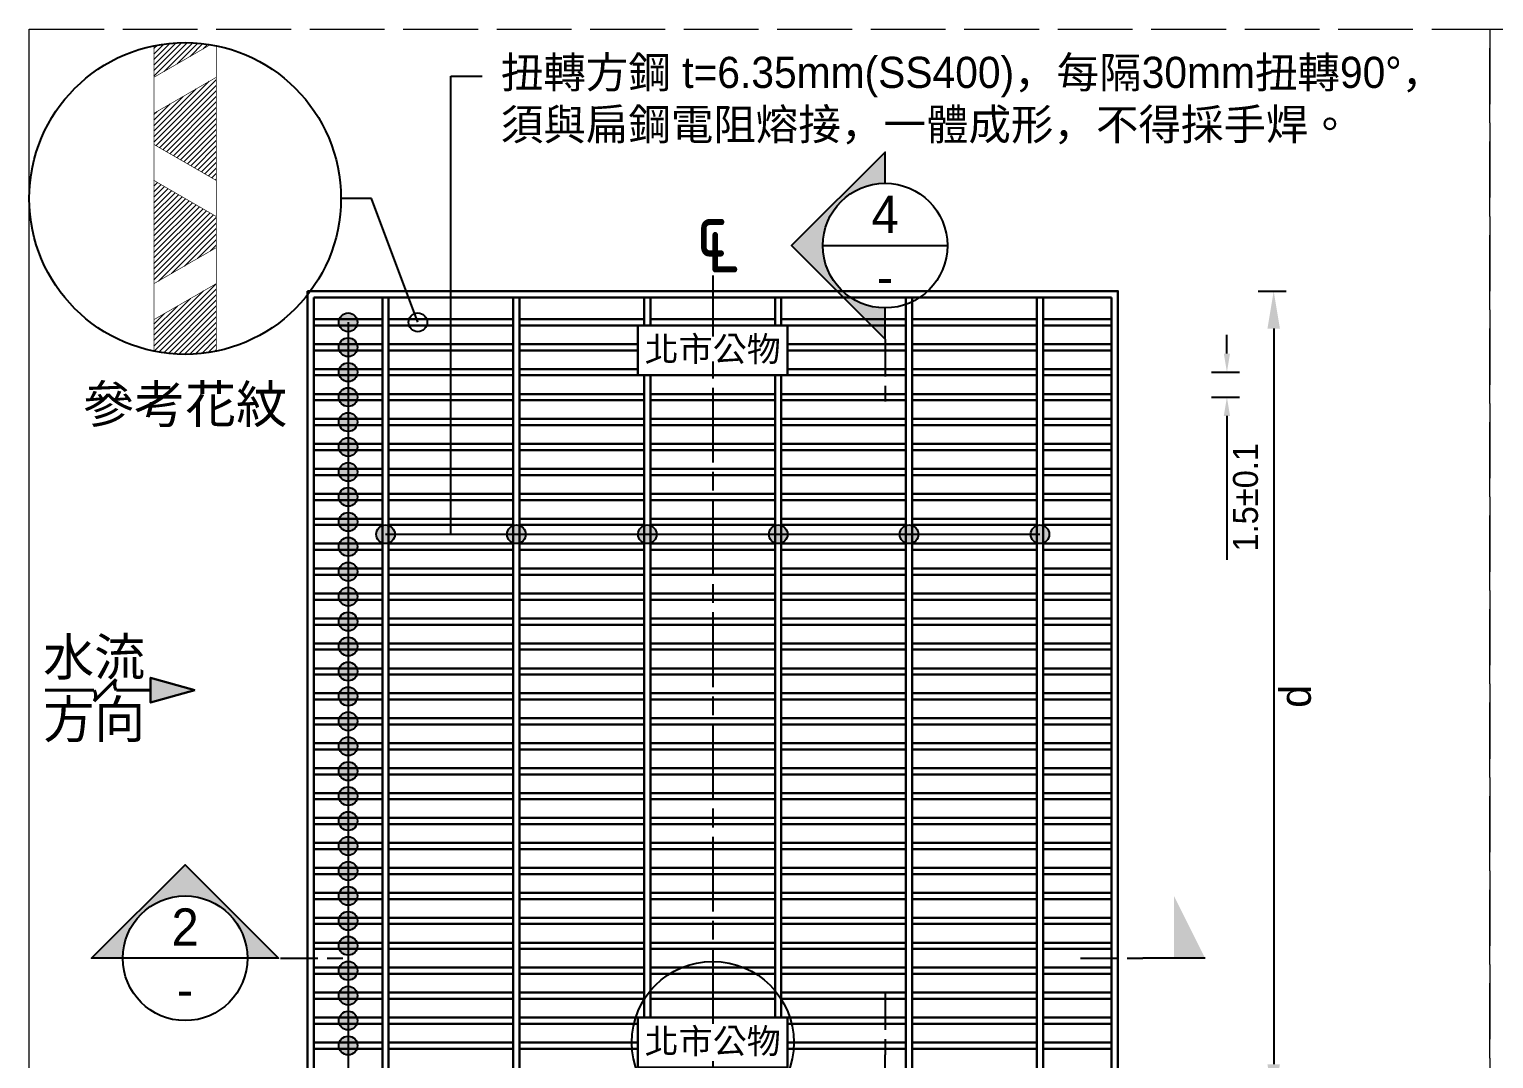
# Model space of a CAD drawing. Extents: x -2640 to 1802, y -2159 to 447.
# Drawn here: x -1710 to -1475, y -1379.1 to -1214 of the extents above; entities that cross this region are included whole.
import ezdxf
from ezdxf import colors
from ezdxf.entities.mleader import LeaderData, LeaderLine
from ezdxf.math import Vec2, Vec3

# ---------------------------------------------------------------- set-up
doc = ezdxf.new("R2010")
doc.units = 0
doc.header["$MEASUREMENT"] = 0
doc.linetypes.add('ACAD_ISO02W100', pattern=[15, 12, -3])
doc.linetypes.add('ACAD_ISO08W100', pattern=[36, 24, -3, 6, -3])
doc.layers.add('一、4.基本-隱藏', color=9, linetype='ACAD_ISO02W100', lineweight=20, plot=False)
doc.layers.add('三、3.文字-註解文字', color=2, linetype='Continuous')
for name, color, linetype, lineweight in [('二、1.繪圖-既有設施', 8, 'Continuous', 20), ('二、2.繪圖-施作項目', 181, 'Continuous', 30), ('二、6.繪圖-其他施作項目', 35, 'Continuous', 30)]:
    doc.layers.add(name, color=color, linetype=linetype, lineweight=lineweight)
doc.styles.add('既有名稱', font='kaiu.ttf', dxfattribs={"height": 4})
doc.styles.add('次圖名(詳圖)', font='MS PGothic.ttf', dxfattribs={"height": 6})
doc.styles.add('註解文字', font='MS PGothic.ttf', dxfattribs={"height": 4})
doc.styles.add('註解文字(詳圖)', font='MS PGothic.ttf', dxfattribs={"height": 5})
doc.dimstyles.new('註解文字', dxfattribs={"dimtxt": 4, "dimasz": 3, "dimexe": 2, "dimexo": 5, "dimgap": 1, "dimtad": 2, "dimzin": 0, "dimdsep": 46, "dimtxsty": '註解文字', "dimcen": 0.1, "dimclrd": 144, "dimclre": 144, "dimclrt": 256, "dimadec": 0, "dimazin": 0, "dimtfac": 1, "dimtofl": 0, "dimtmove": 0, "dimatfit": 3, "dimfxlon": 1, "dimtolj": 1, "dimtzin": 0, "dimlwd": -1, "dimlwe": -1, "dimarcsym": 1})
doc.dimstyles.new('註解文字(詳圖)', dxfattribs={"dimtxt": 5, "dimasz": 6, "dimexe": 2, "dimexo": 5, "dimgap": 1, "dimtad": 2, "dimzin": 0, "dimdsep": 46, "dimtxsty": '註解文字(詳圖)', "dimcen": 0.1, "dimclrd": 144, "dimclre": 144, "dimclrt": 256, "dimadec": 0, "dimazin": 0, "dimtfac": 1, "dimtofl": 0, "dimtmove": 0, "dimatfit": 3, "dimfxlon": 1, "dimtolj": 1, "dimtzin": 0, "dimlwd": -1, "dimlwe": -1, "dimarcsym": 1})

# ---------------------------------------------------------------- blocks, each defined once
blk = doc.blocks.new('_None')
blk = doc.blocks.new('*D153')
at = {"layer": 'Defpoints', "color": 0, "transparency": 16777216}
for p in [(-1535.35, -1256), (-1535.35, -1386), (-1510.35, -1386)]:
    blk.add_point(p, dxfattribs=at)
at = {"layer": '三、3.文字-註解文字', "color": 144, "transparency": 16777216}
for p, q in [((-1512.85, -1256), (-1508.35, -1256)), ((-1510.35, -1262), (-1510.35, -1380)), ((-1512.85, -1386), (-1508.35, -1386))]:
    blk.add_line(p, q, dxfattribs=at)
for points in [[(-1511.35, -1262), (-1509.35, -1262), (-1510.35, -1256)], [(-1511.35, -1380), (-1509.35, -1380), (-1510.35, -1386)]]:
    blk.add_solid(points, dxfattribs=at)
at = {"layer": '三、3.文字-註解文字', "transparency": 16777216, "insert": (-1506.85, -1321), "char_height": 5, "attachment_point": 5, "rotation": 90, "style": '註解文字(詳圖)'}
blk.add_mtext('\\A1;d', dxfattribs=at)
blk = doc.blocks.new('*D154')
at = {"layer": 'Defpoints', "color": 0, "transparency": 16777216}
for p in [(-1536.35, -1269), (-1536.35, -1273), (-1517.85, -1273)]:
    blk.add_point(p, dxfattribs=at)
at = {"layer": '三、3.文字-註解文字', "color": 144, "transparency": 16777216}
for p, q in [((-1517.85, -1266), (-1517.85, -1263)), ((-1520.35, -1269), (-1515.85, -1269)), ((-1520.35, -1273), (-1515.85, -1273)), ((-1517.85, -1276), (-1517.85, -1299.11))]:
    blk.add_line(p, q, dxfattribs=at)
for points in [[(-1518.35, -1266), (-1517.35, -1266), (-1517.85, -1269)], [(-1518.35, -1276), (-1517.35, -1276), (-1517.85, -1273)]]:
    blk.add_solid(points, dxfattribs=at)
at = {"layer": '三、3.文字-註解文字', "transparency": 16777216, "insert": (-1514.85, -1289.06), "char_height": 4, "attachment_point": 5, "rotation": 90, "style": '註解文字'}
blk.add_mtext('\\A1;1.5{\\fMS PGothic|b0|i0|c128|p34;%%P0.}1', dxfattribs=at)
blk = doc.blocks.new('_Small')
at = {"color": 0, "linetype": 'ByBlock', "lineweight": -2}
blk.add_circle((0, 0), 0.25, dxfattribs=at)
blk = doc.blocks.new('車行方向')
at = {"layer": '二、6.繪圖-其他施作項目', "ltscale": 0.1}
h = blk.add_hatch(color=256, dxfattribs=at)
h.dxf.hatch_style = 1
h.paths.add_polyline_path([(122.72, 334.65), (115.6, 332.66), (122.72, 330.66), (122.72, 332.65)])
for points in [[(115.6, 332.66), (122.72, 334.65), (122.72, 332.65), (122.72, 332.65)], [(115.6, 332.66), (122.72, 330.66), (122.72, 332.65), (122.72, 332.65)]]:
    blk.add_lwpolyline(points, dxfattribs=at)
at = {"layer": '二、6.繪圖-其他施作項目', "ltscale": 0.1, "const_width": 0.5}
blk.add_lwpolyline([(128.24, 332.65, 0.282843), (128.24, 334.42), (131.78, 330.88, -0.282843), (131.78, 332.65)], format="xyb", dxfattribs=at)
for points in [[(122.72, 332.65), (128.24, 332.65)], [(131.78, 332.65), (139.68, 332.65)]]:
    blk.add_lwpolyline(points, dxfattribs=at)

msp = doc.modelspace()

# ---------------------------------------------------------------- hatches: boundary and pattern name
at = {"layer": '三、3.文字-註解文字'}
h = msp.add_hatch(color=256, dxfattribs=at)
h.dxf.hatch_style = 1
h.paths.add_polyline_path([(-1572.693, -1233.693), (-1587.693, -1248.693), (-1572.693, -1263.693), (-1572.693, -1258.693, -0.4142136), (-1582.693, -1248.693, -0.4142136), (-1572.693, -1238.693)])
h = msp.add_hatch(color=144, dxfattribs=at)
h.dxf.hatch_style = 1
h.paths.add_polyline_path([(-1657.347, -1261, 1), (-1660.347, -1261, 1)])
h = msp.add_hatch(color=144, dxfattribs=at)
h.dxf.hatch_style = 1
h.paths.add_polyline_path([(-1657.347, -1265, 1), (-1660.347, -1265, 1)])
h = msp.add_hatch(color=144, dxfattribs=at)
h.dxf.hatch_style = 1
h.paths.add_polyline_path([(-1657.347, -1269, 1), (-1660.347, -1269, 1)])
h = msp.add_hatch(color=144, dxfattribs=at)
h.dxf.hatch_style = 1
h.paths.add_polyline_path([(-1657.347, -1273, 1), (-1660.347, -1273, 1)])
h = msp.add_hatch(color=144, dxfattribs=at)
h.dxf.hatch_style = 1
h.paths.add_polyline_path([(-1657.347, -1277, 1), (-1660.347, -1277, 1)])
h = msp.add_hatch(color=144, dxfattribs=at)
h.dxf.hatch_style = 1
h.paths.add_polyline_path([(-1657.347, -1281, 1), (-1660.347, -1281, 1)])
h = msp.add_hatch(color=144, dxfattribs=at)
h.dxf.hatch_style = 1
h.paths.add_polyline_path([(-1657.347, -1285, 1), (-1660.347, -1285, 1)])
h = msp.add_hatch(color=144, dxfattribs=at)
h.dxf.hatch_style = 1
h.paths.add_polyline_path([(-1657.347, -1289, 1), (-1660.347, -1289, 1)])
h = msp.add_hatch(color=144, dxfattribs=at)
h.dxf.hatch_style = 1
h.paths.add_polyline_path([(-1657.347, -1293, 1), (-1660.347, -1293, 1)])
h = msp.add_hatch(color=144, dxfattribs=at)
h.dxf.hatch_style = 1
h.paths.add_polyline_path([(-1651.347, -1295, 1), (-1654.347, -1295, 1)])
h = msp.add_hatch(color=144, dxfattribs=at)
h.dxf.hatch_style = 1
h.paths.add_polyline_path([(-1630.347, -1295, 1), (-1633.347, -1295, 1)])
h = msp.add_hatch(color=144, dxfattribs=at)
h.dxf.hatch_style = 1
h.paths.add_polyline_path([(-1609.347, -1295, 1), (-1612.347, -1295, 1)])
h = msp.add_hatch(color=144, dxfattribs=at)
h.dxf.hatch_style = 1
h.paths.add_polyline_path([(-1588.347, -1295, 1), (-1591.347, -1295, 1)])
h = msp.add_hatch(color=144, dxfattribs=at)
h.dxf.hatch_style = 1
h.paths.add_polyline_path([(-1567.347, -1295, 1), (-1570.347, -1295, 1)])
h = msp.add_hatch(color=144, dxfattribs=at)
h.dxf.hatch_style = 1
h.paths.add_polyline_path([(-1546.347, -1295, 1), (-1549.347, -1295, 1)])
h = msp.add_hatch(color=144, dxfattribs=at)
h.dxf.hatch_style = 1
h.paths.add_polyline_path([(-1657.347, -1297, 1), (-1660.347, -1297, 1)])
h = msp.add_hatch(color=144, dxfattribs=at)
h.dxf.hatch_style = 1
h.paths.add_polyline_path([(-1657.347, -1301, 1), (-1660.347, -1301, 1)])
h = msp.add_hatch(color=144, dxfattribs=at)
h.dxf.hatch_style = 1
h.paths.add_polyline_path([(-1657.347, -1305, 1), (-1660.347, -1305, 1)])
h = msp.add_hatch(color=144, dxfattribs=at)
h.dxf.hatch_style = 1
h.paths.add_polyline_path([(-1657.347, -1309, 1), (-1660.347, -1309, 1)])
h = msp.add_hatch(color=144, dxfattribs=at)
h.dxf.hatch_style = 1
h.paths.add_polyline_path([(-1657.347, -1313, 1), (-1660.347, -1313, 1)])
h = msp.add_hatch(color=144, dxfattribs=at)
h.dxf.hatch_style = 1
h.paths.add_polyline_path([(-1657.347, -1317, 1), (-1660.347, -1317, 1)])
h = msp.add_hatch(color=144, dxfattribs=at)
h.dxf.hatch_style = 1
h.paths.add_polyline_path([(-1657.347, -1321, 1), (-1660.347, -1321, 1)])
h = msp.add_hatch(color=144, dxfattribs=at)
h.dxf.hatch_style = 1
h.paths.add_polyline_path([(-1657.347, -1325, 1), (-1660.347, -1325, 1)])
h = msp.add_hatch(color=144, dxfattribs=at)
h.dxf.hatch_style = 1
h.paths.add_polyline_path([(-1657.347, -1329, 1), (-1660.347, -1329, 1)])
h = msp.add_hatch(color=144, dxfattribs=at)
h.dxf.hatch_style = 1
h.paths.add_polyline_path([(-1657.347, -1333, 1), (-1660.347, -1333, 1)])
h = msp.add_hatch(color=144, dxfattribs=at)
h.dxf.hatch_style = 1
h.paths.add_polyline_path([(-1657.347, -1337, 1), (-1660.347, -1337, 1)])
h = msp.add_hatch(color=144, dxfattribs=at)
h.dxf.hatch_style = 1
h.paths.add_polyline_path([(-1657.347, -1341, 1), (-1660.347, -1341, 1)])
h = msp.add_hatch(color=144, dxfattribs=at)
h.dxf.hatch_style = 1
h.paths.add_polyline_path([(-1657.347, -1345, 1), (-1660.347, -1345, 1)])
h = msp.add_hatch(color=256, dxfattribs=at)
h.dxf.hatch_style = 1
h.paths.add_polyline_path([(-1700, -1363), (-1685, -1348), (-1670, -1363), (-1675, -1363, 0.4142136), (-1685, -1353, 0.4142136), (-1695, -1363)])
h = msp.add_hatch(color=144, dxfattribs=at)
h.dxf.hatch_style = 1
h.paths.add_polyline_path([(-1657.347, -1349, 1), (-1660.347, -1349, 1)])
h = msp.add_hatch(color=144, dxfattribs=at)
h.dxf.hatch_style = 1
h.paths.add_polyline_path([(-1657.347, -1353, 1), (-1660.347, -1353, 1)])
h = msp.add_hatch(color=256, dxfattribs=at)
h.dxf.hatch_style = 1
h.paths.add_polyline_path([(-1526.347, -1353), (-1521.347, -1363), (-1526.347, -1363)])
h = msp.add_hatch(color=144, dxfattribs=at)
h.dxf.hatch_style = 1
h.paths.add_polyline_path([(-1657.347, -1357, 1), (-1660.347, -1357, 1)])
h = msp.add_hatch(color=144, dxfattribs=at)
h.dxf.hatch_style = 1
h.paths.add_polyline_path([(-1657.347, -1361, 1), (-1660.347, -1361, 1)])
h = msp.add_hatch(color=144, dxfattribs=at)
h.dxf.hatch_style = 1
h.paths.add_polyline_path([(-1657.347, -1365, 1), (-1660.347, -1365, 1)])
h = msp.add_hatch(color=144, dxfattribs=at)
h.dxf.hatch_style = 1
h.paths.add_polyline_path([(-1657.347, -1369, 1), (-1660.347, -1369, 1)])
h = msp.add_hatch(color=144, dxfattribs=at)
h.dxf.hatch_style = 1
h.paths.add_polyline_path([(-1657.347, -1373, 1), (-1660.347, -1373, 1)])
h = msp.add_hatch(color=144, dxfattribs=at)
h.dxf.hatch_style = 1
h.paths.add_polyline_path([(-1657.347, -1377, 1), (-1660.347, -1377, 1)])
at = {"layer": '二、1.繪圖-既有設施'}
h = msp.add_hatch(dxfattribs=at)
h.set_pattern_fill('ANSI31', color=144, scale=5)
h.set_pattern_definition([(45, (-877.30573, -244.4078), (-0.44194174, 0.44194174), [])])
h.paths.add_polyline_path([(-1690, -1216.639), (-1690, -1221.7), (-1680.935, -1216.466, 0.0914224)])
h.paths.add_polyline_path([(-1680, -1221.7), (-1690, -1227.473), (-1690, -1232.473), (-1680, -1238.247)])
h.paths.add_polyline_path([(-1690, -1238.247), (-1690, -1254.794), (-1680, -1249.02), (-1680, -1244.02)])
h.paths.add_polyline_path([(-1680, -1254.794), (-1690, -1260.567), (-1690, -1265.629, 0.1010205), (-1680, -1265.629)])

# ---------------------------------------------------------------- linework, layer by layer
at = {"layer": '一、4.基本-隱藏'}
for points in [[(-1710, -1214), (-930, -1214), (-930, -1721), (-1710, -1721)], [(-1710, -1214), (-1475.693, -1214), (-1475.693, -1439), (-1710, -1439)], [(-1475.693, -1214), (-1395.693, -1214), (-1395.693, -1439), (-1475.693, -1439)]]:
    msp.add_lwpolyline(points, close=True, dxfattribs=at)
at = {"layer": '三、3.文字-註解文字'}
for points in [[(-1572.693, -1238.693), (-1572.693, -1233.693), (-1587.693, -1248.693), (-1572.693, -1263.693), (-1572.693, -1258.693)], [(-1582.693, -1248.693), (-1562.693, -1248.693)], [(-1695, -1363), (-1700, -1363), (-1685, -1348), (-1670, -1363), (-1675, -1363)], [(-1675, -1363), (-1695, -1363)], [(-1521.347, -1363), (-1531.347, -1363)], [(-1572.693, -1388.5), (-1572.693, -1378.5)]]:
    msp.add_lwpolyline(points, dxfattribs=at)
at = {"layer": '三、3.文字-註解文字', "linetype": 'ACAD_ISO08W100', "ltscale": 0.5}
msp.add_lwpolyline([(-1600.347, -1253.5), (-1600.347, -1388.5)], dxfattribs=at)
at = {"layer": '三、3.文字-註解文字', "linetype": 'ACAD_ISO02W100', "ltscale": 0.5}
for points in [[(-1572.693, -1263.693), (-1572.693, -1273.693)], [(-1669.693, -1363), (-1659.693, -1363)], [(-1541.347, -1363), (-1531.347, -1363)], [(-1572.693, -1368.5), (-1572.693, -1378.5)]]:
    msp.add_lwpolyline(points, dxfattribs=at)
at = {"layer": '三、3.文字-註解文字', "color": 144}
msp.add_lwpolyline([(-1652.847, -1295), (-1547.847, -1295)], dxfattribs=at)
at = {"layer": '三、3.文字-註解文字'}
for centre, radius in [((-1685, -1241.134), 25), ((-1572.693, -1248.693), 10), ((-1685, -1363), 10)]:
    msp.add_circle(centre, radius, dxfattribs=at)
at = {"layer": '三、3.文字-註解文字', "color": 144}
for centre in [(-1658.847, -1261), (-1658.847, -1265), (-1658.847, -1269), (-1658.847, -1273), (-1658.847, -1277), (-1658.847, -1281), (-1658.847, -1285), (-1658.847, -1289), (-1658.847, -1293), (-1652.847, -1295), (-1631.847, -1295), (-1610.847, -1295), (-1589.847, -1295), (-1568.847, -1295), (-1547.847, -1295), (-1658.847, -1297), (-1658.847, -1301), (-1658.847, -1305), (-1658.847, -1309), (-1658.847, -1313), (-1658.847, -1317), (-1658.847, -1321), (-1658.847, -1325), (-1658.847, -1329), (-1658.847, -1333), (-1658.847, -1337), (-1658.847, -1341), (-1658.847, -1345), (-1658.847, -1349), (-1658.847, -1353), (-1658.847, -1357), (-1658.847, -1361), (-1658.847, -1365), (-1658.847, -1369), (-1658.847, -1373), (-1658.847, -1377)]:
    msp.add_circle(centre, 1.5, dxfattribs=at)
at = {"layer": '二、2.繪圖-施作項目', "const_width": 0.1}
for points in [[(-1690, -1221.7), (-1680.935, -1216.466)], [(-1690, -1216.639), (-1690, -1265.629)], [(-1680, -1216.639), (-1680, -1265.629)], [(-1690, -1227.473), (-1680, -1221.7)], [(-1690, -1232.473), (-1680, -1238.247)], [(-1690, -1238.247), (-1680, -1244.02)], [(-1690, -1254.794), (-1680, -1249.02)], [(-1690, -1260.567), (-1680, -1254.794)]]:
    msp.add_lwpolyline(points, dxfattribs=at)
at = {"layer": '二、2.繪圖-施作項目'}
for points in [[(-1665.347, -1256), (-1535.347, -1256), (-1535.347, -1386), (-1665.347, -1386)], [(-1612.347, -1261.5), (-1588.347, -1261.5), (-1588.347, -1269.5), (-1612.347, -1269.5)], [(-1612.347, -1372.5), (-1588.347, -1372.5), (-1588.347, -1380.5), (-1612.347, -1380.5)]]:
    msp.add_lwpolyline(points, close=True, dxfattribs=at)
for points in [[(-1664.347, -1257), (-1536.347, -1257)], [(-1664.347, -1385), (-1664.347, -1257)], [(-1653.347, -1257), (-1653.347, -1385)], [(-1652.347, -1257), (-1652.347, -1385)], [(-1632.347, -1257), (-1632.347, -1385)], [(-1631.347, -1257), (-1631.347, -1385)], [(-1611.347, -1257), (-1611.347, -1261.5)], [(-1610.347, -1257), (-1610.347, -1261.5)], [(-1590.347, -1261.5), (-1590.347, -1257)], [(-1589.347, -1261.5), (-1589.347, -1257)], [(-1569.347, -1385), (-1569.347, -1257)], [(-1568.347, -1385), (-1568.347, -1257)], [(-1548.347, -1385), (-1548.347, -1257)], [(-1547.347, -1385), (-1547.347, -1257)], [(-1536.347, -1257), (-1536.347, -1385)], [(-1664.347, -1260.5), (-1653.347, -1260.5)], [(-1664.347, -1261.5), (-1653.347, -1261.5)], [(-1652.347, -1260.5), (-1632.347, -1260.5)], [(-1652.347, -1261.5), (-1632.347, -1261.5)], [(-1631.347, -1260.5), (-1611.347, -1260.5)], [(-1631.347, -1261.5), (-1611.347, -1261.5)], [(-1610.347, -1260.5), (-1590.347, -1260.5)], [(-1610.347, -1261.5), (-1590.347, -1261.5)], [(-1589.347, -1260.5), (-1569.347, -1260.5)], [(-1589.347, -1261.5), (-1569.347, -1261.5)], [(-1568.347, -1260.5), (-1548.347, -1260.5)], [(-1568.347, -1261.5), (-1548.347, -1261.5)], [(-1547.347, -1260.5), (-1536.347, -1260.5)], [(-1547.347, -1261.5), (-1536.347, -1261.5)], [(-1653.347, -1264.5), (-1664.347, -1264.5)], [(-1653.347, -1265.5), (-1664.347, -1265.5)], [(-1632.347, -1264.5), (-1652.347, -1264.5)], [(-1632.347, -1265.5), (-1652.347, -1265.5)], [(-1612.347, -1264.5), (-1631.347, -1264.5)], [(-1612.347, -1265.5), (-1631.347, -1265.5)], [(-1569.347, -1264.5), (-1588.347, -1264.5)], [(-1569.347, -1265.5), (-1588.347, -1265.5)], [(-1548.347, -1264.5), (-1568.347, -1264.5)], [(-1548.347, -1265.5), (-1568.347, -1265.5)], [(-1536.347, -1264.5), (-1547.347, -1264.5)], [(-1536.347, -1265.5), (-1547.347, -1265.5)], [(-1653.347, -1268.5), (-1664.347, -1268.5)], [(-1632.347, -1268.5), (-1652.347, -1268.5)], [(-1612.347, -1268.5), (-1631.347, -1268.5)], [(-1569.347, -1268.5), (-1588.347, -1268.5)], [(-1548.347, -1268.5), (-1568.347, -1268.5)], [(-1536.347, -1268.5), (-1547.347, -1268.5)], [(-1653.347, -1269.5), (-1664.347, -1269.5)], [(-1632.347, -1269.5), (-1652.347, -1269.5)], [(-1611.347, -1269.5), (-1631.347, -1269.5)], [(-1611.347, -1269.5), (-1611.347, -1372.5)], [(-1610.347, -1269.5), (-1610.347, -1372.5)], [(-1590.347, -1269.5), (-1610.347, -1269.5)], [(-1590.347, -1372.5), (-1590.347, -1269.5)], [(-1589.347, -1372.5), (-1589.347, -1269.5)], [(-1569.347, -1269.5), (-1589.347, -1269.5)], [(-1548.347, -1269.5), (-1568.347, -1269.5)], [(-1536.347, -1269.5), (-1547.347, -1269.5)], [(-1653.347, -1272.5), (-1664.347, -1272.5)], [(-1632.347, -1272.5), (-1652.347, -1272.5)], [(-1611.347, -1272.5), (-1631.347, -1272.5)], [(-1590.347, -1272.5), (-1610.347, -1272.5)], [(-1569.347, -1272.5), (-1589.347, -1272.5)], [(-1548.347, -1272.5), (-1568.347, -1272.5)], [(-1536.347, -1272.5), (-1547.347, -1272.5)], [(-1653.347, -1273.5), (-1664.347, -1273.5)], [(-1632.347, -1273.5), (-1652.347, -1273.5)], [(-1611.347, -1273.5), (-1631.347, -1273.5)], [(-1590.347, -1273.5), (-1610.347, -1273.5)], [(-1569.347, -1273.5), (-1589.347, -1273.5)], [(-1548.347, -1273.5), (-1568.347, -1273.5)], [(-1536.347, -1273.5), (-1547.347, -1273.5)], [(-1653.347, -1276.5), (-1664.347, -1276.5)], [(-1653.347, -1277.5), (-1664.347, -1277.5)], [(-1632.347, -1276.5), (-1652.347, -1276.5)], [(-1632.347, -1277.5), (-1652.347, -1277.5)], [(-1611.347, -1276.5), (-1631.347, -1276.5)], [(-1611.347, -1277.5), (-1631.347, -1277.5)], [(-1590.347, -1276.5), (-1610.347, -1276.5)], [(-1590.347, -1277.5), (-1610.347, -1277.5)], [(-1569.347, -1276.5), (-1589.347, -1276.5)], [(-1569.347, -1277.5), (-1589.347, -1277.5)], [(-1548.347, -1276.5), (-1568.347, -1276.5)], [(-1548.347, -1277.5), (-1568.347, -1277.5)], [(-1536.347, -1276.5), (-1547.347, -1276.5)], [(-1536.347, -1277.5), (-1547.347, -1277.5)], [(-1653.347, -1280.5), (-1664.347, -1280.5)], [(-1653.347, -1281.5), (-1664.347, -1281.5)], [(-1632.347, -1280.5), (-1652.347, -1280.5)], [(-1632.347, -1281.5), (-1652.347, -1281.5)], [(-1611.347, -1280.5), (-1631.347, -1280.5)], [(-1611.347, -1281.5), (-1631.347, -1281.5)], [(-1590.347, -1280.5), (-1610.347, -1280.5)], [(-1590.347, -1281.5), (-1610.347, -1281.5)], [(-1569.347, -1280.5), (-1589.347, -1280.5)], [(-1569.347, -1281.5), (-1589.347, -1281.5)], [(-1548.347, -1280.5), (-1568.347, -1280.5)], [(-1548.347, -1281.5), (-1568.347, -1281.5)], [(-1536.347, -1280.5), (-1547.347, -1280.5)], [(-1536.347, -1281.5), (-1547.347, -1281.5)], [(-1653.347, -1284.5), (-1664.347, -1284.5)], [(-1632.347, -1284.5), (-1652.347, -1284.5)], [(-1611.347, -1284.5), (-1631.347, -1284.5)], [(-1590.347, -1284.5), (-1610.347, -1284.5)], [(-1569.347, -1284.5), (-1589.347, -1284.5)], [(-1548.347, -1284.5), (-1568.347, -1284.5)], [(-1536.347, -1284.5), (-1547.347, -1284.5)], [(-1653.347, -1285.5), (-1664.347, -1285.5)], [(-1632.347, -1285.5), (-1652.347, -1285.5)], [(-1611.347, -1285.5), (-1631.347, -1285.5)], [(-1590.347, -1285.5), (-1610.347, -1285.5)], [(-1569.347, -1285.5), (-1589.347, -1285.5)], [(-1548.347, -1285.5), (-1568.347, -1285.5)], [(-1536.347, -1285.5), (-1547.347, -1285.5)], [(-1653.347, -1288.5), (-1664.347, -1288.5)], [(-1653.347, -1289.5), (-1664.347, -1289.5)], [(-1632.347, -1288.5), (-1652.347, -1288.5)], [(-1632.347, -1289.5), (-1652.347, -1289.5)], [(-1611.347, -1288.5), (-1631.347, -1288.5)], [(-1611.347, -1289.5), (-1631.347, -1289.5)], [(-1590.347, -1288.5), (-1610.347, -1288.5)], [(-1590.347, -1289.5), (-1610.347, -1289.5)], [(-1569.347, -1288.5), (-1589.347, -1288.5)], [(-1569.347, -1289.5), (-1589.347, -1289.5)], [(-1548.347, -1288.5), (-1568.347, -1288.5)], [(-1548.347, -1289.5), (-1568.347, -1289.5)], [(-1536.347, -1288.5), (-1547.347, -1288.5)], [(-1536.347, -1289.5), (-1547.347, -1289.5)], [(-1653.347, -1292.5), (-1664.347, -1292.5)], [(-1653.347, -1293.5), (-1664.347, -1293.5)], [(-1632.347, -1292.5), (-1652.347, -1292.5)], [(-1632.347, -1293.5), (-1652.347, -1293.5)], [(-1611.347, -1292.5), (-1631.347, -1292.5)], [(-1611.347, -1293.5), (-1631.347, -1293.5)], [(-1590.347, -1292.5), (-1610.347, -1292.5)], [(-1590.347, -1293.5), (-1610.347, -1293.5)], [(-1569.347, -1292.5), (-1589.347, -1292.5)], [(-1569.347, -1293.5), (-1589.347, -1293.5)], [(-1548.347, -1292.5), (-1568.347, -1292.5)], [(-1548.347, -1293.5), (-1568.347, -1293.5)], [(-1536.347, -1292.5), (-1547.347, -1292.5)], [(-1536.347, -1293.5), (-1547.347, -1293.5)], [(-1653.347, -1296.5), (-1664.347, -1296.5)], [(-1632.347, -1296.5), (-1652.347, -1296.5)], [(-1611.347, -1296.5), (-1631.347, -1296.5)], [(-1590.347, -1296.5), (-1610.347, -1296.5)], [(-1569.347, -1296.5), (-1589.347, -1296.5)], [(-1548.347, -1296.5), (-1568.347, -1296.5)], [(-1536.347, -1296.5), (-1547.347, -1296.5)], [(-1653.347, -1297.5), (-1664.347, -1297.5)], [(-1632.347, -1297.5), (-1652.347, -1297.5)], [(-1611.347, -1297.5), (-1631.347, -1297.5)], [(-1590.347, -1297.5), (-1610.347, -1297.5)], [(-1569.347, -1297.5), (-1589.347, -1297.5)], [(-1548.347, -1297.5), (-1568.347, -1297.5)], [(-1536.347, -1297.5), (-1547.347, -1297.5)], [(-1653.347, -1300.5), (-1664.347, -1300.5)], [(-1653.347, -1301.5), (-1664.347, -1301.5)], [(-1632.347, -1300.5), (-1652.347, -1300.5)], [(-1632.347, -1301.5), (-1652.347, -1301.5)], [(-1611.347, -1300.5), (-1631.347, -1300.5)], [(-1611.347, -1301.5), (-1631.347, -1301.5)], [(-1590.347, -1300.5), (-1610.347, -1300.5)], [(-1590.347, -1301.5), (-1610.347, -1301.5)], [(-1569.347, -1300.5), (-1589.347, -1300.5)], [(-1569.347, -1301.5), (-1589.347, -1301.5)], [(-1548.347, -1300.5), (-1568.347, -1300.5)], [(-1548.347, -1301.5), (-1568.347, -1301.5)], [(-1536.347, -1300.5), (-1547.347, -1300.5)], [(-1536.347, -1301.5), (-1547.347, -1301.5)], [(-1653.347, -1304.5), (-1664.347, -1304.5)], [(-1653.347, -1305.5), (-1664.347, -1305.5)], [(-1632.347, -1304.5), (-1652.347, -1304.5)], [(-1632.347, -1305.5), (-1652.347, -1305.5)], [(-1611.347, -1304.5), (-1631.347, -1304.5)], [(-1611.347, -1305.5), (-1631.347, -1305.5)], [(-1590.347, -1304.5), (-1610.347, -1304.5)], [(-1590.347, -1305.5), (-1610.347, -1305.5)], [(-1569.347, -1304.5), (-1589.347, -1304.5)], [(-1569.347, -1305.5), (-1589.347, -1305.5)], [(-1548.347, -1304.5), (-1568.347, -1304.5)], [(-1548.347, -1305.5), (-1568.347, -1305.5)], [(-1536.347, -1304.5), (-1547.347, -1304.5)], [(-1536.347, -1305.5), (-1547.347, -1305.5)], [(-1653.347, -1308.5), (-1664.347, -1308.5)], [(-1632.347, -1308.5), (-1652.347, -1308.5)], [(-1611.347, -1308.5), (-1631.347, -1308.5)], [(-1590.347, -1308.5), (-1610.347, -1308.5)], [(-1569.347, -1308.5), (-1589.347, -1308.5)], [(-1548.347, -1308.5), (-1568.347, -1308.5)], [(-1536.347, -1308.5), (-1547.347, -1308.5)], [(-1653.347, -1309.5), (-1664.347, -1309.5)], [(-1632.347, -1309.5), (-1652.347, -1309.5)], [(-1611.347, -1309.5), (-1631.347, -1309.5)], [(-1590.347, -1309.5), (-1610.347, -1309.5)], [(-1569.347, -1309.5), (-1589.347, -1309.5)], [(-1548.347, -1309.5), (-1568.347, -1309.5)], [(-1536.347, -1309.5), (-1547.347, -1309.5)], [(-1653.347, -1312.5), (-1664.347, -1312.5)], [(-1632.347, -1312.5), (-1652.347, -1312.5)], [(-1611.347, -1312.5), (-1631.347, -1312.5)], [(-1590.347, -1312.5), (-1610.347, -1312.5)], [(-1569.347, -1312.5), (-1589.347, -1312.5)], [(-1548.347, -1312.5), (-1568.347, -1312.5)], [(-1536.347, -1312.5), (-1547.347, -1312.5)], [(-1653.347, -1313.5), (-1664.347, -1313.5)], [(-1632.347, -1313.5), (-1652.347, -1313.5)], [(-1611.347, -1313.5), (-1631.347, -1313.5)], [(-1590.347, -1313.5), (-1610.347, -1313.5)], [(-1569.347, -1313.5), (-1589.347, -1313.5)], [(-1548.347, -1313.5), (-1568.347, -1313.5)], [(-1536.347, -1313.5), (-1547.347, -1313.5)], [(-1653.347, -1316.5), (-1664.347, -1316.5)], [(-1653.347, -1317.5), (-1664.347, -1317.5)], [(-1632.347, -1316.5), (-1652.347, -1316.5)], [(-1632.347, -1317.5), (-1652.347, -1317.5)], [(-1611.347, -1316.5), (-1631.347, -1316.5)], [(-1611.347, -1317.5), (-1631.347, -1317.5)], [(-1590.347, -1316.5), (-1610.347, -1316.5)], [(-1590.347, -1317.5), (-1610.347, -1317.5)], [(-1569.347, -1316.5), (-1589.347, -1316.5)], [(-1569.347, -1317.5), (-1589.347, -1317.5)], [(-1548.347, -1316.5), (-1568.347, -1316.5)], [(-1548.347, -1317.5), (-1568.347, -1317.5)], [(-1536.347, -1316.5), (-1547.347, -1316.5)], [(-1536.347, -1317.5), (-1547.347, -1317.5)], [(-1653.347, -1320.5), (-1664.347, -1320.5)], [(-1653.347, -1321.5), (-1664.347, -1321.5)], [(-1632.347, -1320.5), (-1652.347, -1320.5)], [(-1632.347, -1321.5), (-1652.347, -1321.5)], [(-1611.347, -1320.5), (-1631.347, -1320.5)], [(-1611.347, -1321.5), (-1631.347, -1321.5)], [(-1590.347, -1320.5), (-1610.347, -1320.5)], [(-1590.347, -1321.5), (-1610.347, -1321.5)], [(-1569.347, -1320.5), (-1589.347, -1320.5)], [(-1569.347, -1321.5), (-1589.347, -1321.5)], [(-1548.347, -1320.5), (-1568.347, -1320.5)], [(-1548.347, -1321.5), (-1568.347, -1321.5)], [(-1536.347, -1320.5), (-1547.347, -1320.5)], [(-1536.347, -1321.5), (-1547.347, -1321.5)], [(-1653.347, -1324.5), (-1664.347, -1324.5)], [(-1632.347, -1324.5), (-1652.347, -1324.5)], [(-1611.347, -1324.5), (-1631.347, -1324.5)], [(-1590.347, -1324.5), (-1610.347, -1324.5)], [(-1569.347, -1324.5), (-1589.347, -1324.5)], [(-1548.347, -1324.5), (-1568.347, -1324.5)], [(-1536.347, -1324.5), (-1547.347, -1324.5)], [(-1653.347, -1325.5), (-1664.347, -1325.5)], [(-1632.347, -1325.5), (-1652.347, -1325.5)], [(-1611.347, -1325.5), (-1631.347, -1325.5)], [(-1590.347, -1325.5), (-1610.347, -1325.5)], [(-1569.347, -1325.5), (-1589.347, -1325.5)], [(-1548.347, -1325.5), (-1568.347, -1325.5)], [(-1536.347, -1325.5), (-1547.347, -1325.5)], [(-1653.347, -1328.5), (-1664.347, -1328.5)], [(-1653.347, -1329.5), (-1664.347, -1329.5)], [(-1632.347, -1328.5), (-1652.347, -1328.5)], [(-1632.347, -1329.5), (-1652.347, -1329.5)], [(-1611.347, -1328.5), (-1631.347, -1328.5)], [(-1611.347, -1329.5), (-1631.347, -1329.5)], [(-1590.347, -1328.5), (-1610.347, -1328.5)], [(-1590.347, -1329.5), (-1610.347, -1329.5)], [(-1569.347, -1328.5), (-1589.347, -1328.5)], [(-1569.347, -1329.5), (-1589.347, -1329.5)], [(-1548.347, -1328.5), (-1568.347, -1328.5)], [(-1548.347, -1329.5), (-1568.347, -1329.5)], [(-1536.347, -1328.5), (-1547.347, -1328.5)], [(-1536.347, -1329.5), (-1547.347, -1329.5)], [(-1653.347, -1332.5), (-1664.347, -1332.5)], [(-1653.347, -1333.5), (-1664.347, -1333.5)], [(-1632.347, -1332.5), (-1652.347, -1332.5)], [(-1632.347, -1333.5), (-1652.347, -1333.5)], [(-1611.347, -1332.5), (-1631.347, -1332.5)], [(-1611.347, -1333.5), (-1631.347, -1333.5)], [(-1590.347, -1332.5), (-1610.347, -1332.5)], [(-1590.347, -1333.5), (-1610.347, -1333.5)], [(-1569.347, -1332.5), (-1589.347, -1332.5)], [(-1569.347, -1333.5), (-1589.347, -1333.5)], [(-1548.347, -1332.5), (-1568.347, -1332.5)], [(-1548.347, -1333.5), (-1568.347, -1333.5)], [(-1536.347, -1332.5), (-1547.347, -1332.5)], [(-1536.347, -1333.5), (-1547.347, -1333.5)], [(-1653.347, -1336.5), (-1664.347, -1336.5)], [(-1632.347, -1336.5), (-1652.347, -1336.5)], [(-1611.347, -1336.5), (-1631.347, -1336.5)], [(-1590.347, -1336.5), (-1610.347, -1336.5)], [(-1569.347, -1336.5), (-1589.347, -1336.5)], [(-1548.347, -1336.5), (-1568.347, -1336.5)], [(-1536.347, -1336.5), (-1547.347, -1336.5)], [(-1653.347, -1337.5), (-1664.347, -1337.5)], [(-1632.347, -1337.5), (-1652.347, -1337.5)], [(-1611.347, -1337.5), (-1631.347, -1337.5)], [(-1590.347, -1337.5), (-1610.347, -1337.5)], [(-1569.347, -1337.5), (-1589.347, -1337.5)], [(-1548.347, -1337.5), (-1568.347, -1337.5)], [(-1536.347, -1337.5), (-1547.347, -1337.5)], [(-1653.347, -1340.5), (-1664.347, -1340.5)], [(-1653.347, -1341.5), (-1664.347, -1341.5)], [(-1632.347, -1340.5), (-1652.347, -1340.5)], [(-1632.347, -1341.5), (-1652.347, -1341.5)], [(-1611.347, -1340.5), (-1631.347, -1340.5)], [(-1611.347, -1341.5), (-1631.347, -1341.5)], [(-1590.347, -1340.5), (-1610.347, -1340.5)], [(-1590.347, -1341.5), (-1610.347, -1341.5)], [(-1569.347, -1340.5), (-1589.347, -1340.5)], [(-1569.347, -1341.5), (-1589.347, -1341.5)], [(-1548.347, -1340.5), (-1568.347, -1340.5)], [(-1548.347, -1341.5), (-1568.347, -1341.5)], [(-1536.347, -1340.5), (-1547.347, -1340.5)], [(-1536.347, -1341.5), (-1547.347, -1341.5)], [(-1653.347, -1344.5), (-1664.347, -1344.5)], [(-1653.347, -1345.5), (-1664.347, -1345.5)], [(-1632.347, -1344.5), (-1652.347, -1344.5)], [(-1632.347, -1345.5), (-1652.347, -1345.5)], [(-1611.347, -1344.5), (-1631.347, -1344.5)], [(-1611.347, -1345.5), (-1631.347, -1345.5)], [(-1590.347, -1344.5), (-1610.347, -1344.5)], [(-1590.347, -1345.5), (-1610.347, -1345.5)], [(-1569.347, -1344.5), (-1589.347, -1344.5)], [(-1569.347, -1345.5), (-1589.347, -1345.5)], [(-1548.347, -1344.5), (-1568.347, -1344.5)], [(-1548.347, -1345.5), (-1568.347, -1345.5)], [(-1536.347, -1344.5), (-1547.347, -1344.5)], [(-1536.347, -1345.5), (-1547.347, -1345.5)], [(-1653.347, -1348.5), (-1664.347, -1348.5)], [(-1632.347, -1348.5), (-1652.347, -1348.5)], [(-1611.347, -1348.5), (-1631.347, -1348.5)], [(-1590.347, -1348.5), (-1610.347, -1348.5)], [(-1569.347, -1348.5), (-1589.347, -1348.5)], [(-1548.347, -1348.5), (-1568.347, -1348.5)], [(-1536.347, -1348.5), (-1547.347, -1348.5)], [(-1653.347, -1349.5), (-1664.347, -1349.5)], [(-1632.347, -1349.5), (-1652.347, -1349.5)], [(-1611.347, -1349.5), (-1631.347, -1349.5)], [(-1590.347, -1349.5), (-1610.347, -1349.5)], [(-1569.347, -1349.5), (-1589.347, -1349.5)], [(-1548.347, -1349.5), (-1568.347, -1349.5)], [(-1536.347, -1349.5), (-1547.347, -1349.5)], [(-1653.347, -1352.5), (-1664.347, -1352.5)], [(-1632.347, -1352.5), (-1652.347, -1352.5)], [(-1611.347, -1352.5), (-1631.347, -1352.5)], [(-1590.347, -1352.5), (-1610.347, -1352.5)], [(-1569.347, -1352.5), (-1589.347, -1352.5)], [(-1548.347, -1352.5), (-1568.347, -1352.5)], [(-1536.347, -1352.5), (-1547.347, -1352.5)], [(-1653.347, -1353.5), (-1664.347, -1353.5)], [(-1632.347, -1353.5), (-1652.347, -1353.5)], [(-1611.347, -1353.5), (-1631.347, -1353.5)], [(-1590.347, -1353.5), (-1610.347, -1353.5)], [(-1569.347, -1353.5), (-1589.347, -1353.5)], [(-1548.347, -1353.5), (-1568.347, -1353.5)], [(-1536.347, -1353.5), (-1547.347, -1353.5)], [(-1653.347, -1356.5), (-1664.347, -1356.5)], [(-1653.347, -1357.5), (-1664.347, -1357.5)], [(-1632.347, -1356.5), (-1652.347, -1356.5)], [(-1632.347, -1357.5), (-1652.347, -1357.5)], [(-1611.347, -1356.5), (-1631.347, -1356.5)], [(-1611.347, -1357.5), (-1631.347, -1357.5)], [(-1590.347, -1356.5), (-1610.347, -1356.5)], [(-1590.347, -1357.5), (-1610.347, -1357.5)], [(-1569.347, -1356.5), (-1589.347, -1356.5)], [(-1569.347, -1357.5), (-1589.347, -1357.5)], [(-1548.347, -1356.5), (-1568.347, -1356.5)], [(-1548.347, -1357.5), (-1568.347, -1357.5)], [(-1536.347, -1356.5), (-1547.347, -1356.5)], [(-1536.347, -1357.5), (-1547.347, -1357.5)], [(-1653.347, -1360.5), (-1664.347, -1360.5)], [(-1653.347, -1361.5), (-1664.347, -1361.5)], [(-1632.347, -1360.5), (-1652.347, -1360.5)], [(-1632.347, -1361.5), (-1652.347, -1361.5)], [(-1611.347, -1360.5), (-1631.347, -1360.5)], [(-1611.347, -1361.5), (-1631.347, -1361.5)], [(-1590.347, -1360.5), (-1610.347, -1360.5)], [(-1590.347, -1361.5), (-1610.347, -1361.5)], [(-1569.347, -1360.5), (-1589.347, -1360.5)], [(-1569.347, -1361.5), (-1589.347, -1361.5)], [(-1548.347, -1360.5), (-1568.347, -1360.5)], [(-1548.347, -1361.5), (-1568.347, -1361.5)], [(-1536.347, -1360.5), (-1547.347, -1360.5)], [(-1536.347, -1361.5), (-1547.347, -1361.5)], [(-1653.347, -1364.5), (-1664.347, -1364.5)], [(-1632.347, -1364.5), (-1652.347, -1364.5)], [(-1611.347, -1364.5), (-1631.347, -1364.5)], [(-1590.347, -1364.5), (-1610.347, -1364.5)], [(-1569.347, -1364.5), (-1589.347, -1364.5)], [(-1548.347, -1364.5), (-1568.347, -1364.5)], [(-1536.347, -1364.5), (-1547.347, -1364.5)], [(-1653.347, -1365.5), (-1664.347, -1365.5)], [(-1632.347, -1365.5), (-1652.347, -1365.5)], [(-1611.347, -1365.5), (-1631.347, -1365.5)], [(-1590.347, -1365.5), (-1610.347, -1365.5)], [(-1569.347, -1365.5), (-1589.347, -1365.5)], [(-1548.347, -1365.5), (-1568.347, -1365.5)], [(-1536.347, -1365.5), (-1547.347, -1365.5)], [(-1653.347, -1368.5), (-1664.347, -1368.5)], [(-1653.347, -1369.5), (-1664.347, -1369.5)], [(-1632.347, -1368.5), (-1652.347, -1368.5)], [(-1632.347, -1369.5), (-1652.347, -1369.5)], [(-1611.347, -1368.5), (-1631.347, -1368.5)], [(-1611.347, -1369.5), (-1631.347, -1369.5)], [(-1590.347, -1368.5), (-1610.347, -1368.5)], [(-1590.347, -1369.5), (-1610.347, -1369.5)], [(-1569.347, -1368.5), (-1589.347, -1368.5)], [(-1569.347, -1369.5), (-1589.347, -1369.5)], [(-1548.347, -1368.5), (-1568.347, -1368.5)], [(-1548.347, -1369.5), (-1568.347, -1369.5)], [(-1536.347, -1368.5), (-1547.347, -1368.5)], [(-1536.347, -1369.5), (-1547.347, -1369.5)], [(-1653.347, -1372.5), (-1664.347, -1372.5)], [(-1653.347, -1373.5), (-1664.347, -1373.5)], [(-1632.347, -1372.5), (-1652.347, -1372.5)], [(-1632.347, -1373.5), (-1652.347, -1373.5)], [(-1611.347, -1372.5), (-1631.347, -1372.5)], [(-1612.347, -1373.5), (-1631.347, -1373.5)], [(-1590.347, -1372.5), (-1610.347, -1372.5)], [(-1569.347, -1372.5), (-1589.347, -1372.5)], [(-1569.347, -1373.5), (-1588.347, -1373.5)], [(-1548.347, -1372.5), (-1568.347, -1372.5)], [(-1548.347, -1373.5), (-1568.347, -1373.5)], [(-1536.347, -1372.5), (-1547.347, -1372.5)], [(-1536.347, -1373.5), (-1547.347, -1373.5)], [(-1653.347, -1376.5), (-1664.347, -1376.5)], [(-1632.347, -1376.5), (-1652.347, -1376.5)], [(-1612.347, -1376.5), (-1631.347, -1376.5)], [(-1569.347, -1376.5), (-1588.347, -1376.5)], [(-1548.347, -1376.5), (-1568.347, -1376.5)], [(-1536.347, -1376.5), (-1547.347, -1376.5)], [(-1653.347, -1377.5), (-1664.347, -1377.5)], [(-1632.347, -1377.5), (-1652.347, -1377.5)], [(-1612.347, -1377.5), (-1631.347, -1377.5)], [(-1569.347, -1377.5), (-1588.347, -1377.5)], [(-1548.347, -1377.5), (-1568.347, -1377.5)], [(-1536.347, -1377.5), (-1547.347, -1377.5)]]:
    msp.add_lwpolyline(points, dxfattribs=at)

# ---------------------------------------------------------------- block references
at = {"layer": '二、6.繪圖-其他施作項目', "xscale": -1, "rotation": 0.007632838785260887}
msp.add_blockref('車行方向', (-1567.773, -1652.643), dxfattribs=at)

# ---------------------------------------------------------------- texts
at = {"layer": '三、3.文字-註解文字'}
for s, width, gutter_width, heights, insert, char_height, attachment_point, style in [('4', 6.60394, 25, [0], (-1572.693, -1243.693), 6, 5, '註解文字(詳圖)'), ('{\\fMS PGothic|b0|i0|c128|p34;℄}', 4.50432, 30, [11], (-1600.347, -1247.5), 10, 5, '次圖名(詳圖)'), ('-', 6.60394, 25, [0], (-1572.693, -1253.693), 6, 5, '註解文字(詳圖)'), ('{\\fMS PGothic|b0|i0|c128|p34;參考花紋}', 34.78694, 30, [0], (-1685, -1271.134), 6, 2, '次圖名(詳圖)'), ('水流{\\fMS PGothic|b0|i0|c128|p34;\\P方向}', 22.73727, 30, [0], (-1699.592, -1320.01), 6, 5, '次圖名(詳圖)'), ('2', 6.60394, 25, [0], (-1685, -1358), 6, 5, '註解文字(詳圖)'), ('-', 6.60394, 25, [0], (-1685, -1368), 6, 5, '註解文字(詳圖)')]:
    msp.add_mtext_dynamic_manual_height_columns(s, width=width, gutter_width=gutter_width, heights=heights, dxfattribs=dict(at, insert=insert, char_height=char_height, attachment_point=attachment_point, style=style))

# ---------------------------------------------------------------- dimensions: what is measured, and where the dimension line sits
dim = msp.add_linear_dim(base=(-1510.347, -1386), p1=(-1535.347, -1256), p2=(-1535.347, -1386), angle=90, text='d', dimstyle='註解文字(詳圖)', dxfattribs=at)
dim.commit()
dim.dimension.update_dxf_attribs({"geometry": '*D153', "text_midpoint": (-1506.847, -1321)})
dim = msp.add_linear_dim(base=(-1517.847, -1273), p1=(-1536.347, -1269), p2=(-1536.347, -1273), angle=90, text='1.5{\\fMS PGothic|b0|i0|c128|p34;%%P0.}1', dimstyle='註解文字', override={"dimtxt": 3}, dxfattribs=at)
dim.commit()
dim.dimension.update_dxf_attribs({"geometry": '*D154', "text_midpoint": (-1517.847, -1289.057), "dimtype": 160})

# ---------------------------------------------------------------- leaders
ml = msp.add_multileader_mtext('Standard', dxfattribs=at)
ml.set_content('{\\fMS PGothic|b0|i0|c128|p34;扭轉方鋼 t=6.35mm(SS400)，每隔30mm扭轉90%%D，須與扁鋼電阻\\fPMingLiU|b0|i0|c136|p18;熔接\\fMS PGothic|b0|i0|c128|p34;，一體成形，不得採手\\fPMingLiU|b0|i0|c136|p18;焊。}', color=256, style='註解文字(詳圖)')
ml.set_leader_properties(color=144, linetype='ByLayer', lineweight=-1)
ml.set_arrow_properties(name='NONE')
ml.build(insert=Vec2(0, 0))
ml.multileader.update_dxf_attribs({"dogleg_length": 5, "arrow_head_size": 3})
ctx = ml.context
ctx.base_point, ctx.char_height, ctx.arrow_head_size, ctx.landing_gap_size, ctx.plane_origin = Vec3(-1637.347, -1221.5), 5, 3, 3, Vec3(-1643.193, -1267)
notes = []
notes.append((ctx, [(0, (1, 1, 0), (-1642.347, -1221.5), (1, 0), 5, [(0, [(-1642.347, -1295)], 0, [])])]))
ctx.mtext.insert, ctx.mtext.width, ctx.mtext.flow_direction = Vec3(-1634.347, -1218.408), 153.49516, 5
ml = msp.add_multileader_mtext('Standard', dxfattribs=at)
ml.set_content('{\\fMS PGothic|b0|i0|c128|p34; }', color=256, style='註解文字(詳圖)')
ml.set_leader_properties(color=144, linetype='ByLayer', lineweight=-1)
ml.set_arrow_properties(name='SMALL')
ml.build(insert=Vec2(0, 0))
ml.multileader.update_dxf_attribs({"dogleg_length": 5, "arrow_head_size": 6})
ctx = ml.context
ctx.base_point, ctx.char_height, ctx.arrow_head_size, ctx.landing_gap_size, ctx.plane_origin = Vec3(-1668.322, -1241.134), 5, 6, 3, Vec3(-1642.347, -1261)
ctx.text_align_type = 2
notes.append((ctx, [(0, (1, 1, 0), (-1655.106, -1241.134), (-1, 0), 5, [(0, [(-1647.66, -1261)], 0, [])])]))
ctx.mtext.insert, ctx.mtext.alignment, ctx.mtext.flow_direction = Vec3(-1663.106, -1238.634), 3, 5
ml = msp.add_multileader_mtext('Standard', dxfattribs=at)
ml.set_content('{\\fMS PGothic|b0|i0|c128|p34;熱浸鍍鋅扁鋼(50mm×6mm)}(平行水流方向)', color=256, style='註解文字(詳圖)')
ml.set_leader_properties(color=144, linetype='ByLayer', lineweight=-1)
ml.set_arrow_properties(name='NONE')
ml.build(insert=Vec2(0, 0))
ml.multileader.update_dxf_attribs({"dogleg_length": 5, "arrow_head_size": 3})
ctx = ml.context
ctx.base_point, ctx.char_height, ctx.arrow_head_size, ctx.landing_gap_size, ctx.plane_origin = Vec3(-1653.847, -1419), 5, 3, 3, Vec3(-1658.847, -1243.5)
notes.append((ctx, [(0, (1, 1, 0), (-1658.847, -1419), (1, 0), 5, [(0, [(-1658.847, -1261)], 0, [])])]))
ctx.mtext.insert, ctx.mtext.width, ctx.mtext.flow_direction = Vec3(-1650.847, -1416.102), 135.99676, 5
for ctx, leaders in notes:
    for number, flags, end, landing, length, lines in leaders:
        leader = LeaderData()
        leader.index, (leader.has_last_leader_line, leader.has_dogleg_vector, leader.attachment_direction) = number, flags
        leader.last_leader_point, leader.dogleg_vector, leader.dogleg_length = Vec3(end), Vec3(landing), length
        for number, points, colour, breaks in lines:
            line = LeaderLine()
            line.index, line.vertices, line.color, line.breaks = number, Vec3.list(points), colors.encode_raw_color(colour), breaks
            leader.lines.append(line)
        ctx.leaders.append(leader)

# ---------------------------------------------------------------- next in the draw order: texts
at = {"layer": '二、2.繪圖-施作項目', "char_height": 4, "attachment_point": 5, "style": '既有名稱', "bg_fill": 3, "box_fill_scale": 1, "bg_fill_color": 256, "bg_fill_transparency": 0}
for insert in [(-1600.347, -1265.5), (-1600.347, -1376.5)]:
    msp.add_mtext_dynamic_manual_height_columns('北市公物', width=23.0089, gutter_width=20, heights=[0], dxfattribs=dict(at, insert=insert))

# ---------------------------------------------------------------- next in the draw order: linework, layer by layer
at = {"layer": '三、3.文字-註解文字'}
msp.add_circle((-1600.347, -1376.5), 13, dxfattribs=at)

doc.saveas('drawing.dxf')
